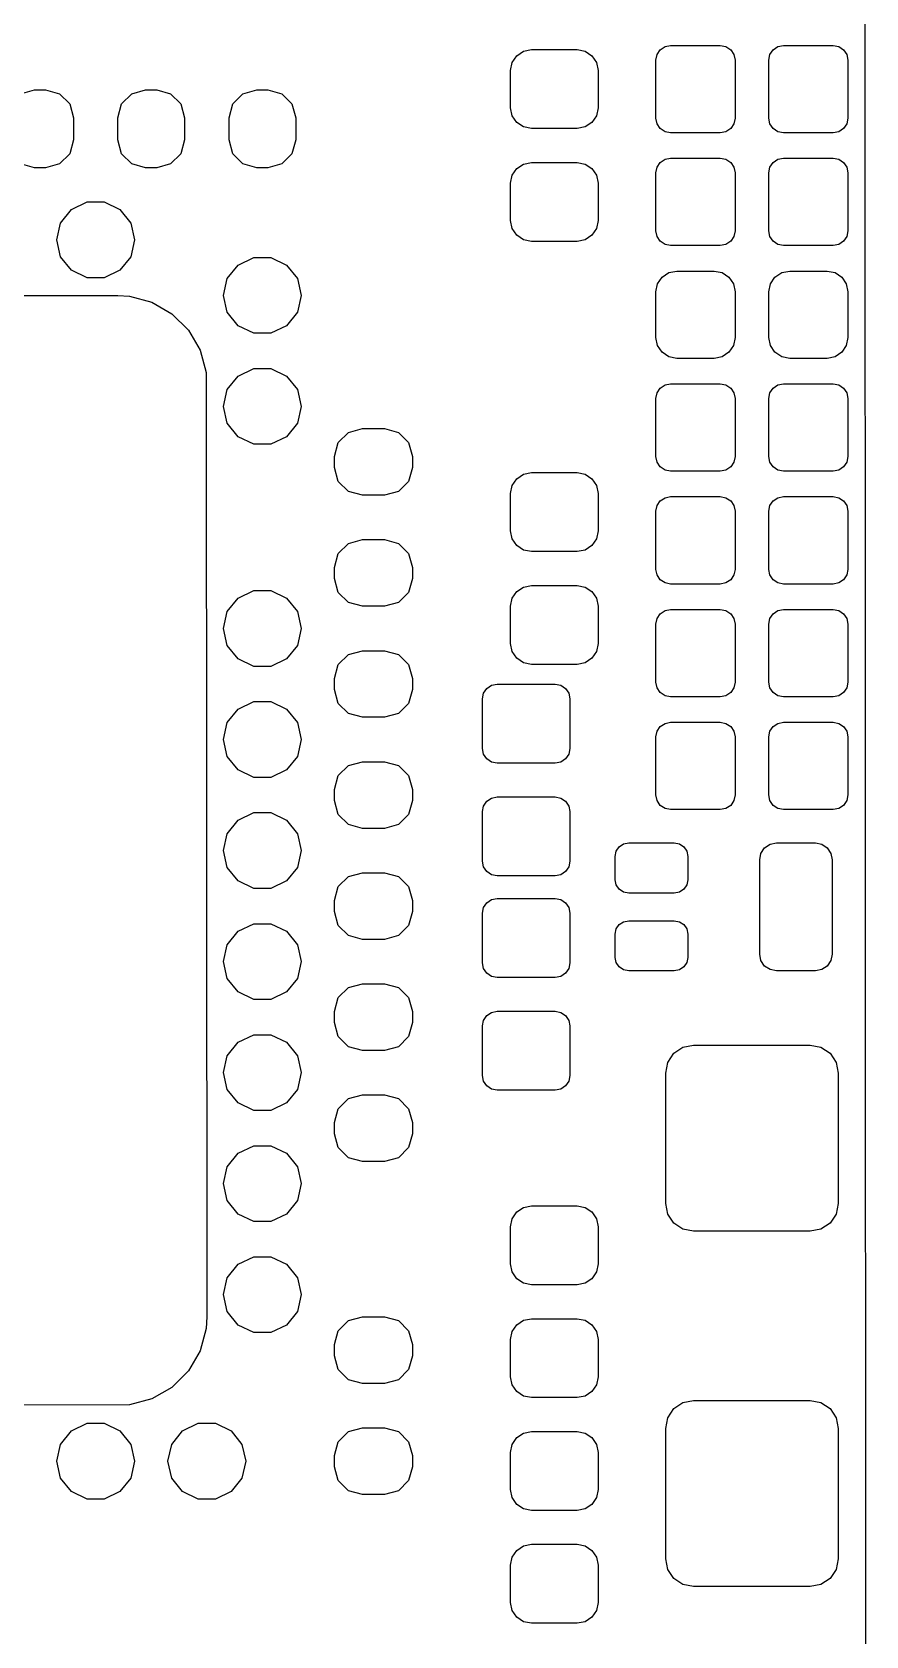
# Model space of a CAD drawing. Extents: x 138 to 258, y -115 to -93.
# Drawn here: x 147.99 to 151.74, y -109.18 to -101.95 of the extents above; entities that cross this region are included whole.
import ezdxf

# ---------------------------------------------------------------- set-up
doc = ezdxf.new("R2010")
doc.units = 0
doc.layers.add('BLACK', color=7, linetype='CONTINUOUS')

msp = doc.modelspace()

# ---------------------------------------------------------------- linework, layer by layer
at = {"layer": 'BLACK', "linetype": 'CONTINUOUS'}
for p, q in [((151.744362, -110.972714), (151.739697, -99.029858)), ((150.173276, -102.059326), (150.203765, -102.038954)), ((150.203765, -102.038954), (150.23973, -102.0318)), ((150.23973, -102.0318), (150.44547, -102.0318)), ((150.44547, -102.0318), (150.481435, -102.038954)), ((150.481435, -102.038954), (150.511924, -102.059326)), ((150.7998, -102.07879), (150.804827, -102.053518)), ((150.804827, -102.053518), (150.819143, -102.032093)), ((150.819143, -102.032093), (150.840568, -102.017777)), ((150.840568, -102.017777), (150.86584, -102.01275)), ((150.86584, -102.01275), (151.08936, -102.01275)), ((151.08936, -102.01275), (151.114632, -102.017777)), ((151.114632, -102.017777), (151.136057, -102.032093)), ((151.136057, -102.032093), (151.150373, -102.053518)), ((151.150373, -102.053518), (151.1554, -102.07879)), ((151.3078, -102.07879), (151.312827, -102.053518)), ((151.312827, -102.053518), (151.327143, -102.032093)), ((151.327143, -102.032093), (151.348568, -102.017777)), ((151.348568, -102.017777), (151.37384, -102.01275)), ((151.37384, -102.01275), (151.59736, -102.01275)), ((151.59736, -102.01275), (151.622632, -102.017777)), ((151.622632, -102.017777), (151.644057, -102.032093)), ((151.644057, -102.032093), (151.658373, -102.053518)), ((151.658373, -102.053518), (151.6634, -102.07879)), ((150.14575, -102.12578), (150.152904, -102.089815)), ((150.14575, -102.29342), (150.14575, -102.12578)), ((150.152904, -102.089815), (150.173276, -102.059326)), ((150.511924, -102.059326), (150.532296, -102.089815)), ((150.532296, -102.089815), (150.53945, -102.12578)), ((150.53945, -102.12578), (150.53945, -102.29342)), ((150.7998, -102.34041), (150.7998, -102.07879)), ((151.1554, -102.07879), (151.1554, -102.34041)), ((151.3078, -102.34041), (151.3078, -102.07879)), ((151.6634, -102.07879), (151.6634, -102.34041)), ((147.9411, -102.230347), (148.0036, -102.2136)), ((148.0036, -102.2136), (148.0536, -102.2136)), ((148.0536, -102.2136), (148.1161, -102.230347)), ((148.1161, -102.230347), (148.161853, -102.2761)), ((148.395347, -102.2761), (148.4411, -102.230347)), ((148.4411, -102.230347), (148.5036, -102.2136)), ((148.5036, -102.2136), (148.5536, -102.2136)), ((148.5536, -102.2136), (148.6161, -102.230347)), ((148.6161, -102.230347), (148.661853, -102.2761)), ((148.895347, -102.2761), (148.9411, -102.230347)), ((148.9411, -102.230347), (149.0036, -102.2136)), ((149.0036, -102.2136), (149.0536, -102.2136)), ((149.0536, -102.2136), (149.1161, -102.230347)), ((149.1161, -102.230347), (149.161853, -102.2761)), ((148.161853, -102.2761), (148.1786, -102.3386)), ((148.1786, -102.3386), (148.1786, -102.4386)), ((148.3786, -102.3386), (148.395347, -102.2761)), ((148.3786, -102.4386), (148.3786, -102.3386)), ((148.661853, -102.2761), (148.6786, -102.3386)), ((148.6786, -102.3386), (148.6786, -102.4386)), ((148.8786, -102.3386), (148.895347, -102.2761)), ((148.8786, -102.4386), (148.8786, -102.3386)), ((149.161853, -102.2761), (149.1786, -102.3386)), ((149.1786, -102.3386), (149.1786, -102.4386)), ((150.152904, -102.329385), (150.14575, -102.29342)), ((150.173276, -102.359874), (150.152904, -102.329385)), ((150.532296, -102.329385), (150.511924, -102.359874)), ((150.53945, -102.29342), (150.532296, -102.329385)), ((150.804827, -102.365682), (150.7998, -102.34041)), ((151.1554, -102.34041), (151.150373, -102.365682)), ((151.312827, -102.365682), (151.3078, -102.34041)), ((151.6634, -102.34041), (151.658373, -102.365682)), ((150.203765, -102.380246), (150.173276, -102.359874)), ((150.23973, -102.3874), (150.203765, -102.380246)), ((150.44547, -102.3874), (150.23973, -102.3874)), ((150.481435, -102.380246), (150.44547, -102.3874)), ((150.511924, -102.359874), (150.481435, -102.380246)), ((150.819143, -102.387107), (150.804827, -102.365682)), ((150.840568, -102.401423), (150.819143, -102.387107)), ((150.86584, -102.40645), (150.840568, -102.401423)), ((151.08936, -102.40645), (150.86584, -102.40645)), ((151.114632, -102.401423), (151.08936, -102.40645)), ((151.136057, -102.387107), (151.114632, -102.401423)), ((151.150373, -102.365682), (151.136057, -102.387107)), ((151.327143, -102.387107), (151.312827, -102.365682)), ((151.348568, -102.401423), (151.327143, -102.387107)), ((151.37384, -102.40645), (151.348568, -102.401423)), ((151.59736, -102.40645), (151.37384, -102.40645)), ((151.622632, -102.401423), (151.59736, -102.40645)), ((151.644057, -102.387107), (151.622632, -102.401423)), ((151.658373, -102.365682), (151.644057, -102.387107)), ((148.1786, -102.4386), (148.161853, -102.5011)), ((148.395347, -102.5011), (148.3786, -102.4386)), ((148.6786, -102.4386), (148.661853, -102.5011)), ((148.895347, -102.5011), (148.8786, -102.4386)), ((149.1786, -102.4386), (149.161853, -102.5011)), ((148.0036, -102.5636), (147.9411, -102.546853)), ((148.1161, -102.546853), (148.0536, -102.5636)), ((148.161853, -102.5011), (148.1161, -102.546853)), ((148.4411, -102.546853), (148.395347, -102.5011)), ((148.5036, -102.5636), (148.4411, -102.546853)), ((148.6161, -102.546853), (148.5536, -102.5636)), ((148.661853, -102.5011), (148.6161, -102.546853)), ((148.9411, -102.546853), (148.895347, -102.5011)), ((149.0036, -102.5636), (148.9411, -102.546853)), ((149.1161, -102.546853), (149.0536, -102.5636)), ((149.161853, -102.5011), (149.1161, -102.546853)), ((150.173276, -102.567326), (150.203765, -102.546954)), ((150.203765, -102.546954), (150.23973, -102.5398)), ((150.23973, -102.5398), (150.44547, -102.5398)), ((150.44547, -102.5398), (150.481435, -102.546954)), ((150.481435, -102.546954), (150.511924, -102.567326)), ((150.804827, -102.561518), (150.819143, -102.540093)), ((150.819143, -102.540093), (150.840568, -102.525777)), ((150.840568, -102.525777), (150.86584, -102.52075)), ((150.86584, -102.52075), (151.08936, -102.52075)), ((151.08936, -102.52075), (151.114632, -102.525777)), ((151.114632, -102.525777), (151.136057, -102.540093)), ((151.136057, -102.540093), (151.150373, -102.561518)), ((151.312827, -102.561518), (151.327143, -102.540093)), ((151.327143, -102.540093), (151.348568, -102.525777)), ((151.348568, -102.525777), (151.37384, -102.52075)), ((151.37384, -102.52075), (151.59736, -102.52075)), ((151.59736, -102.52075), (151.622632, -102.525777)), ((151.622632, -102.525777), (151.644057, -102.540093)), ((151.644057, -102.540093), (151.658373, -102.561518)), ((148.0536, -102.5636), (148.0036, -102.5636)), ((148.5536, -102.5636), (148.5036, -102.5636)), ((149.0536, -102.5636), (149.0036, -102.5636)), ((150.14575, -102.63378), (150.152904, -102.597815)), ((150.152904, -102.597815), (150.173276, -102.567326)), ((150.511924, -102.567326), (150.532296, -102.597815)), ((150.532296, -102.597815), (150.53945, -102.63378)), ((150.7998, -102.58679), (150.804827, -102.561518)), ((150.7998, -102.84841), (150.7998, -102.58679)), ((151.150373, -102.561518), (151.1554, -102.58679)), ((151.1554, -102.58679), (151.1554, -102.84841)), ((151.3078, -102.58679), (151.312827, -102.561518)), ((151.3078, -102.84841), (151.3078, -102.58679)), ((151.658373, -102.561518), (151.6634, -102.58679)), ((151.6634, -102.58679), (151.6634, -102.84841)), ((150.14575, -102.80142), (150.14575, -102.63378)), ((150.53945, -102.63378), (150.53945, -102.80142)), ((148.12093, -102.81267), (148.169489, -102.751779)), ((148.169489, -102.751779), (148.239659, -102.717988)), ((148.239659, -102.717988), (148.317541, -102.717988)), ((148.317541, -102.717988), (148.387711, -102.751779)), ((148.387711, -102.751779), (148.43627, -102.81267)), ((148.1036, -102.8886), (148.12093, -102.81267)), ((148.43627, -102.81267), (148.4536, -102.8886)), ((150.152904, -102.837385), (150.14575, -102.80142)), ((150.173276, -102.867874), (150.152904, -102.837385)), ((150.532296, -102.837385), (150.511924, -102.867874)), ((150.53945, -102.80142), (150.532296, -102.837385)), ((150.804827, -102.873682), (150.7998, -102.84841)), ((151.1554, -102.84841), (151.150373, -102.873682)), ((151.312827, -102.873682), (151.3078, -102.84841)), ((151.6634, -102.84841), (151.658373, -102.873682)), ((148.12093, -102.96453), (148.1036, -102.8886)), ((148.4536, -102.8886), (148.43627, -102.96453)), ((150.203765, -102.888246), (150.173276, -102.867874)), ((150.23973, -102.8954), (150.203765, -102.888246)), ((150.44547, -102.8954), (150.23973, -102.8954)), ((150.481435, -102.888246), (150.44547, -102.8954)), ((150.511924, -102.867874), (150.481435, -102.888246)), ((150.819143, -102.895107), (150.804827, -102.873682)), ((150.840568, -102.909423), (150.819143, -102.895107)), ((150.86584, -102.91445), (150.840568, -102.909423)), ((151.08936, -102.91445), (150.86584, -102.91445)), ((151.114632, -102.909423), (151.08936, -102.91445)), ((151.136057, -102.895107), (151.114632, -102.909423)), ((151.150373, -102.873682), (151.136057, -102.895107)), ((151.327143, -102.895107), (151.312827, -102.873682)), ((151.348568, -102.909423), (151.327143, -102.895107)), ((151.37384, -102.91445), (151.348568, -102.909423)), ((151.59736, -102.91445), (151.37384, -102.91445)), ((151.622632, -102.909423), (151.59736, -102.91445)), ((151.644057, -102.895107), (151.622632, -102.909423)), ((151.658373, -102.873682), (151.644057, -102.895107)), ((148.169489, -103.025421), (148.12093, -102.96453)), ((148.43627, -102.96453), (148.387711, -103.025421)), ((148.919489, -103.001779), (148.989659, -102.967988)), ((148.989659, -102.967988), (149.067541, -102.967988)), ((149.067541, -102.967988), (149.137711, -103.001779)), ((148.239659, -103.059212), (148.169489, -103.025421)), ((148.317541, -103.059212), (148.239659, -103.059212)), ((148.387711, -103.025421), (148.317541, -103.059212)), ((148.8536, -103.1386), (148.87093, -103.06267)), ((148.87093, -103.06267), (148.919489, -103.001779)), ((149.137711, -103.001779), (149.18627, -103.06267)), ((149.18627, -103.06267), (149.2036, -103.1386)), ((150.806954, -103.086765), (150.827326, -103.056276)), ((150.827326, -103.056276), (150.857815, -103.035904)), ((150.857815, -103.035904), (150.89378, -103.02875)), ((150.89378, -103.02875), (151.06142, -103.02875)), ((151.06142, -103.02875), (151.097385, -103.035904)), ((151.097385, -103.035904), (151.127874, -103.056276)), ((151.127874, -103.056276), (151.148246, -103.086765)), ((151.314954, -103.086765), (151.335326, -103.056276)), ((151.335326, -103.056276), (151.365815, -103.035904)), ((151.365815, -103.035904), (151.40178, -103.02875)), ((151.40178, -103.02875), (151.56942, -103.02875)), ((151.56942, -103.02875), (151.605385, -103.035904)), ((151.605385, -103.035904), (151.635874, -103.056276)), ((151.635874, -103.056276), (151.656246, -103.086765)), ((144.12639, -103.142022), (148.3786, -103.1386)), ((148.3786, -103.1386), (148.43081, -103.142022)), ((148.87093, -103.21453), (148.8536, -103.1386)), ((149.2036, -103.1386), (149.18627, -103.21453)), ((150.7998, -103.12273), (150.806954, -103.086765)), ((150.7998, -103.32847), (150.7998, -103.12273)), ((151.148246, -103.086765), (151.1554, -103.12273)), ((151.1554, -103.12273), (151.1554, -103.32847)), ((151.3078, -103.12273), (151.314954, -103.086765)), ((151.3078, -103.32847), (151.3078, -103.12273)), ((151.656246, -103.086765), (151.6634, -103.12273)), ((151.6634, -103.12273), (151.6634, -103.32847)), ((148.43081, -103.142022), (148.531673, -103.169048)), ((148.531673, -103.169048), (148.622105, -103.221259)), ((148.622105, -103.221259), (148.695941, -103.295095)), ((148.919489, -103.275421), (148.87093, -103.21453)), ((148.989659, -103.309212), (148.919489, -103.275421)), ((149.137711, -103.275421), (149.067541, -103.309212)), ((149.18627, -103.21453), (149.137711, -103.275421)), ((148.695941, -103.295095), (148.748152, -103.385527)), ((149.067541, -103.309212), (148.989659, -103.309212)), ((150.806954, -103.364435), (150.7998, -103.32847)), ((151.1554, -103.32847), (151.148246, -103.364435)), ((151.314954, -103.364435), (151.3078, -103.32847)), ((151.6634, -103.32847), (151.656246, -103.364435)), ((148.748152, -103.385527), (148.775178, -103.48639)), ((150.827326, -103.394924), (150.806954, -103.364435)), ((150.857815, -103.415296), (150.827326, -103.394924)), ((150.89378, -103.42245), (150.857815, -103.415296)), ((151.06142, -103.42245), (150.89378, -103.42245)), ((151.097385, -103.415296), (151.06142, -103.42245)), ((151.127874, -103.394924), (151.097385, -103.415296)), ((151.148246, -103.364435), (151.127874, -103.394924)), ((151.335326, -103.394924), (151.314954, -103.364435)), ((151.365815, -103.415296), (151.335326, -103.394924)), ((151.40178, -103.42245), (151.365815, -103.415296)), ((151.56942, -103.42245), (151.40178, -103.42245)), ((151.605385, -103.415296), (151.56942, -103.42245)), ((151.635874, -103.394924), (151.605385, -103.415296)), ((151.656246, -103.364435), (151.635874, -103.394924)), ((148.775178, -103.48639), (148.7786, -107.7386)), ((148.919489, -103.501779), (148.989659, -103.467988)), ((148.989659, -103.467988), (149.067541, -103.467988)), ((149.067541, -103.467988), (149.137711, -103.501779)), ((148.8536, -103.6386), (148.87093, -103.56267)), ((148.87093, -103.56267), (148.919489, -103.501779)), ((149.137711, -103.501779), (149.18627, -103.56267)), ((149.18627, -103.56267), (149.2036, -103.6386)), ((150.804827, -103.577518), (150.819143, -103.556093)), ((150.819143, -103.556093), (150.840568, -103.541777)), ((150.840568, -103.541777), (150.86584, -103.53675)), ((150.86584, -103.53675), (151.08936, -103.53675)), ((151.08936, -103.53675), (151.114632, -103.541777)), ((151.114632, -103.541777), (151.136057, -103.556093)), ((151.136057, -103.556093), (151.150373, -103.577518)), ((151.312827, -103.577518), (151.327143, -103.556093)), ((151.327143, -103.556093), (151.348568, -103.541777)), ((151.348568, -103.541777), (151.37384, -103.53675)), ((151.37384, -103.53675), (151.59736, -103.53675)), ((151.59736, -103.53675), (151.622632, -103.541777)), ((151.622632, -103.541777), (151.644057, -103.556093)), ((151.644057, -103.556093), (151.658373, -103.577518)), ((148.87093, -103.71453), (148.8536, -103.6386)), ((149.2036, -103.6386), (149.18627, -103.71453)), ((150.7998, -103.60279), (150.804827, -103.577518)), ((150.7998, -103.86441), (150.7998, -103.60279)), ((151.150373, -103.577518), (151.1554, -103.60279)), ((151.1554, -103.60279), (151.1554, -103.86441)), ((151.3078, -103.60279), (151.312827, -103.577518)), ((151.3078, -103.86441), (151.3078, -103.60279)), ((151.658373, -103.577518), (151.6634, -103.60279)), ((151.6634, -103.60279), (151.6634, -103.86441)), ((148.919489, -103.775421), (148.87093, -103.71453)), ((149.18627, -103.71453), (149.137711, -103.775421)), ((148.989659, -103.809212), (148.919489, -103.775421)), ((149.137711, -103.775421), (149.067541, -103.809212)), ((149.370347, -103.8011), (149.4161, -103.755347)), ((149.4161, -103.755347), (149.4786, -103.7386)), ((149.4786, -103.7386), (149.5786, -103.7386)), ((149.5786, -103.7386), (149.6411, -103.755347)), ((149.6411, -103.755347), (149.686853, -103.8011)), ((149.067541, -103.809212), (148.989659, -103.809212)), ((149.3536, -103.8636), (149.370347, -103.8011)), ((149.686853, -103.8011), (149.7036, -103.8636)), ((149.3536, -103.9136), (149.3536, -103.8636)), ((149.370347, -103.9761), (149.3536, -103.9136)), ((149.7036, -103.9136), (149.686853, -103.9761)), ((149.7036, -103.8636), (149.7036, -103.9136)), ((150.804827, -103.889682), (150.7998, -103.86441)), ((150.819143, -103.911107), (150.804827, -103.889682)), ((150.840568, -103.925423), (150.819143, -103.911107)), ((150.86584, -103.93045), (150.840568, -103.925423)), ((151.08936, -103.93045), (150.86584, -103.93045)), ((151.114632, -103.925423), (151.08936, -103.93045)), ((151.136057, -103.911107), (151.114632, -103.925423)), ((151.150373, -103.889682), (151.136057, -103.911107)), ((151.1554, -103.86441), (151.150373, -103.889682)), ((151.312827, -103.889682), (151.3078, -103.86441)), ((151.327143, -103.911107), (151.312827, -103.889682)), ((151.348568, -103.925423), (151.327143, -103.911107)), ((151.37384, -103.93045), (151.348568, -103.925423)), ((151.59736, -103.93045), (151.37384, -103.93045)), ((151.622632, -103.925423), (151.59736, -103.93045)), ((151.644057, -103.911107), (151.622632, -103.925423)), ((151.658373, -103.889682), (151.644057, -103.911107)), ((151.6634, -103.86441), (151.658373, -103.889682)), ((149.4161, -104.021853), (149.370347, -103.9761)), ((149.686853, -103.9761), (149.6411, -104.021853)), ((150.14575, -104.03078), (150.152904, -103.994815)), ((150.152904, -103.994815), (150.173276, -103.964326)), ((150.173276, -103.964326), (150.203765, -103.943954)), ((150.203765, -103.943954), (150.23973, -103.9368)), ((150.23973, -103.9368), (150.44547, -103.9368)), ((150.44547, -103.9368), (150.481435, -103.943954)), ((150.481435, -103.943954), (150.511924, -103.964326)), ((150.511924, -103.964326), (150.532296, -103.994815)), ((150.532296, -103.994815), (150.53945, -104.03078)), ((149.4786, -104.0386), (149.4161, -104.021853)), ((149.5786, -104.0386), (149.4786, -104.0386)), ((149.6411, -104.021853), (149.5786, -104.0386)), ((150.14575, -104.19842), (150.14575, -104.03078)), ((150.53945, -104.03078), (150.53945, -104.19842)), ((150.804827, -104.085518), (150.819143, -104.064093)), ((150.819143, -104.064093), (150.840568, -104.049777)), ((150.840568, -104.049777), (150.86584, -104.04475)), ((150.86584, -104.04475), (151.08936, -104.04475)), ((151.08936, -104.04475), (151.114632, -104.049777)), ((151.114632, -104.049777), (151.136057, -104.064093)), ((151.136057, -104.064093), (151.150373, -104.085518)), ((151.312827, -104.085518), (151.327143, -104.064093)), ((151.327143, -104.064093), (151.348568, -104.049777)), ((151.348568, -104.049777), (151.37384, -104.04475)), ((151.37384, -104.04475), (151.59736, -104.04475)), ((151.59736, -104.04475), (151.622632, -104.049777)), ((151.622632, -104.049777), (151.644057, -104.064093)), ((151.644057, -104.064093), (151.658373, -104.085518)), ((150.7998, -104.11079), (150.804827, -104.085518)), ((150.7998, -104.37241), (150.7998, -104.11079)), ((151.150373, -104.085518), (151.1554, -104.11079)), ((151.1554, -104.11079), (151.1554, -104.37241)), ((151.3078, -104.11079), (151.312827, -104.085518)), ((151.3078, -104.37241), (151.3078, -104.11079)), ((151.658373, -104.085518), (151.6634, -104.11079)), ((151.6634, -104.11079), (151.6634, -104.37241)), ((150.152904, -104.234385), (150.14575, -104.19842)), ((150.53945, -104.19842), (150.532296, -104.234385)), ((149.370347, -104.3011), (149.4161, -104.255347)), ((149.4161, -104.255347), (149.4786, -104.2386)), ((149.4786, -104.2386), (149.5786, -104.2386)), ((149.5786, -104.2386), (149.6411, -104.255347)), ((149.6411, -104.255347), (149.686853, -104.3011)), ((150.173276, -104.264874), (150.152904, -104.234385)), ((150.203765, -104.285246), (150.173276, -104.264874)), ((150.23973, -104.2924), (150.203765, -104.285246)), ((150.44547, -104.2924), (150.23973, -104.2924)), ((150.481435, -104.285246), (150.44547, -104.2924)), ((150.511924, -104.264874), (150.481435, -104.285246)), ((150.532296, -104.234385), (150.511924, -104.264874)), ((149.3536, -104.3636), (149.370347, -104.3011)), ((149.3536, -104.4136), (149.3536, -104.3636)), ((149.686853, -104.3011), (149.7036, -104.3636)), ((149.7036, -104.3636), (149.7036, -104.4136)), ((149.370347, -104.4761), (149.3536, -104.4136)), ((149.7036, -104.4136), (149.686853, -104.4761)), ((150.804827, -104.397682), (150.7998, -104.37241)), ((150.819143, -104.419107), (150.804827, -104.397682)), ((150.840568, -104.433423), (150.819143, -104.419107)), ((150.86584, -104.43845), (150.840568, -104.433423)), ((151.08936, -104.43845), (150.86584, -104.43845)), ((151.114632, -104.433423), (151.08936, -104.43845)), ((151.136057, -104.419107), (151.114632, -104.433423)), ((151.150373, -104.397682), (151.136057, -104.419107)), ((151.1554, -104.37241), (151.150373, -104.397682)), ((151.312827, -104.397682), (151.3078, -104.37241)), ((151.327143, -104.419107), (151.312827, -104.397682)), ((151.348568, -104.433423), (151.327143, -104.419107)), ((151.37384, -104.43845), (151.348568, -104.433423)), ((151.59736, -104.43845), (151.37384, -104.43845)), ((151.622632, -104.433423), (151.59736, -104.43845)), ((151.644057, -104.419107), (151.622632, -104.433423)), ((151.658373, -104.397682), (151.644057, -104.419107)), ((151.6634, -104.37241), (151.658373, -104.397682)), ((148.87093, -104.56267), (148.919489, -104.501779)), ((148.919489, -104.501779), (148.989659, -104.467988)), ((148.989659, -104.467988), (149.067541, -104.467988)), ((149.067541, -104.467988), (149.137711, -104.501779)), ((149.137711, -104.501779), (149.18627, -104.56267)), ((149.4161, -104.521853), (149.370347, -104.4761)), ((149.686853, -104.4761), (149.6411, -104.521853)), ((150.14575, -104.53878), (150.152904, -104.502815)), ((150.152904, -104.502815), (150.173276, -104.472326)), ((150.173276, -104.472326), (150.203765, -104.451954)), ((150.203765, -104.451954), (150.23973, -104.4448)), ((150.23973, -104.4448), (150.44547, -104.4448)), ((150.44547, -104.4448), (150.481435, -104.451954)), ((150.481435, -104.451954), (150.511924, -104.472326)), ((150.511924, -104.472326), (150.532296, -104.502815)), ((150.532296, -104.502815), (150.53945, -104.53878)), ((148.8536, -104.6386), (148.87093, -104.56267)), ((149.18627, -104.56267), (149.2036, -104.6386)), ((149.4786, -104.5386), (149.4161, -104.521853)), ((149.5786, -104.5386), (149.4786, -104.5386)), ((149.6411, -104.521853), (149.5786, -104.5386)), ((150.14575, -104.70642), (150.14575, -104.53878)), ((150.53945, -104.53878), (150.53945, -104.70642)), ((150.804827, -104.593518), (150.819143, -104.572093)), ((150.819143, -104.572093), (150.840568, -104.557777)), ((150.840568, -104.557777), (150.86584, -104.55275)), ((150.86584, -104.55275), (151.08936, -104.55275)), ((151.08936, -104.55275), (151.114632, -104.557777)), ((151.114632, -104.557777), (151.136057, -104.572093)), ((151.136057, -104.572093), (151.150373, -104.593518)), ((151.312827, -104.593518), (151.327143, -104.572093)), ((151.327143, -104.572093), (151.348568, -104.557777)), ((151.348568, -104.557777), (151.37384, -104.55275)), ((151.37384, -104.55275), (151.59736, -104.55275)), ((151.59736, -104.55275), (151.622632, -104.557777)), ((151.622632, -104.557777), (151.644057, -104.572093)), ((151.644057, -104.572093), (151.658373, -104.593518)), ((148.87093, -104.71453), (148.8536, -104.6386)), ((149.2036, -104.6386), (149.18627, -104.71453)), ((150.7998, -104.61879), (150.804827, -104.593518)), ((150.7998, -104.88041), (150.7998, -104.61879)), ((151.150373, -104.593518), (151.1554, -104.61879)), ((151.1554, -104.61879), (151.1554, -104.88041)), ((151.3078, -104.61879), (151.312827, -104.593518)), ((151.3078, -104.88041), (151.3078, -104.61879)), ((151.658373, -104.593518), (151.6634, -104.61879)), ((151.6634, -104.61879), (151.6634, -104.88041)), ((148.919489, -104.775421), (148.87093, -104.71453)), ((149.18627, -104.71453), (149.137711, -104.775421)), ((150.152904, -104.742385), (150.14575, -104.70642)), ((150.53945, -104.70642), (150.532296, -104.742385)), ((148.989659, -104.809212), (148.919489, -104.775421)), ((149.137711, -104.775421), (149.067541, -104.809212)), ((149.370347, -104.8011), (149.4161, -104.755347)), ((149.4161, -104.755347), (149.4786, -104.7386)), ((149.4786, -104.7386), (149.5786, -104.7386)), ((149.5786, -104.7386), (149.6411, -104.755347)), ((149.6411, -104.755347), (149.686853, -104.8011)), ((150.173276, -104.772874), (150.152904, -104.742385)), ((150.203765, -104.793246), (150.173276, -104.772874)), ((150.23973, -104.8004), (150.203765, -104.793246)), ((150.481435, -104.793246), (150.44547, -104.8004)), ((150.511924, -104.772874), (150.481435, -104.793246)), ((150.532296, -104.742385), (150.511924, -104.772874)), ((149.067541, -104.809212), (148.989659, -104.809212)), ((149.3536, -104.8636), (149.370347, -104.8011)), ((149.3536, -104.9136), (149.3536, -104.8636)), ((149.686853, -104.8011), (149.7036, -104.8636)), ((149.7036, -104.8636), (149.7036, -104.9136)), ((150.44547, -104.8004), (150.23973, -104.8004)), ((149.370347, -104.9761), (149.3536, -104.9136)), ((149.7036, -104.9136), (149.686853, -104.9761)), ((150.01875, -104.95534), (150.023777, -104.930068)), ((150.023777, -104.930068), (150.038093, -104.908643)), ((150.038093, -104.908643), (150.059518, -104.894327)), ((150.059518, -104.894327), (150.08479, -104.8893)), ((150.08479, -104.8893), (150.34641, -104.8893)), ((150.34641, -104.8893), (150.371682, -104.894327)), ((150.371682, -104.894327), (150.393107, -104.908643)), ((150.393107, -104.908643), (150.407423, -104.930068)), ((150.407423, -104.930068), (150.41245, -104.95534)), ((150.804827, -104.905682), (150.7998, -104.88041)), ((150.819143, -104.927107), (150.804827, -104.905682)), ((150.840568, -104.941423), (150.819143, -104.927107)), ((150.86584, -104.94645), (150.840568, -104.941423)), ((151.114632, -104.941423), (151.08936, -104.94645)), ((151.136057, -104.927107), (151.114632, -104.941423)), ((151.150373, -104.905682), (151.136057, -104.927107)), ((151.1554, -104.88041), (151.150373, -104.905682)), ((151.312827, -104.905682), (151.3078, -104.88041)), ((151.327143, -104.927107), (151.312827, -104.905682)), ((151.348568, -104.941423), (151.327143, -104.927107)), ((151.37384, -104.94645), (151.348568, -104.941423)), ((151.622632, -104.941423), (151.59736, -104.94645)), ((151.644057, -104.927107), (151.622632, -104.941423)), ((151.658373, -104.905682), (151.644057, -104.927107)), ((151.6634, -104.88041), (151.658373, -104.905682)), ((148.87093, -105.06267), (148.919489, -105.001779)), ((148.919489, -105.001779), (148.989659, -104.967988)), ((148.989659, -104.967988), (149.067541, -104.967988)), ((149.067541, -104.967988), (149.137711, -105.001779)), ((149.137711, -105.001779), (149.18627, -105.06267)), ((149.4161, -105.021853), (149.370347, -104.9761)), ((149.686853, -104.9761), (149.6411, -105.021853)), ((150.01875, -105.17886), (150.01875, -104.95534)), ((150.41245, -104.95534), (150.41245, -105.17886)), ((151.08936, -104.94645), (150.86584, -104.94645)), ((151.59736, -104.94645), (151.37384, -104.94645)), ((148.8536, -105.1386), (148.87093, -105.06267)), ((149.18627, -105.06267), (149.2036, -105.1386)), ((149.4786, -105.0386), (149.4161, -105.021853)), ((149.5786, -105.0386), (149.4786, -105.0386)), ((149.6411, -105.021853), (149.5786, -105.0386)), ((150.804827, -105.101518), (150.819143, -105.080093)), ((150.819143, -105.080093), (150.840568, -105.065777)), ((150.840568, -105.065777), (150.86584, -105.06075)), ((150.86584, -105.06075), (151.08936, -105.06075)), ((151.08936, -105.06075), (151.114632, -105.065777)), ((151.114632, -105.065777), (151.136057, -105.080093)), ((151.136057, -105.080093), (151.150373, -105.101518)), ((151.312827, -105.101518), (151.327143, -105.080093)), ((151.327143, -105.080093), (151.348568, -105.065777)), ((151.348568, -105.065777), (151.37384, -105.06075)), ((151.37384, -105.06075), (151.59736, -105.06075)), ((151.59736, -105.06075), (151.622632, -105.065777)), ((151.622632, -105.065777), (151.644057, -105.080093)), ((151.644057, -105.080093), (151.658373, -105.101518)), ((148.87093, -105.21453), (148.8536, -105.1386)), ((149.2036, -105.1386), (149.18627, -105.21453)), ((150.7998, -105.12679), (150.804827, -105.101518)), ((150.7998, -105.38841), (150.7998, -105.12679)), ((151.150373, -105.101518), (151.1554, -105.12679)), ((151.1554, -105.12679), (151.1554, -105.38841)), ((151.3078, -105.12679), (151.312827, -105.101518)), ((151.3078, -105.38841), (151.3078, -105.12679)), ((151.658373, -105.101518), (151.6634, -105.12679)), ((151.6634, -105.12679), (151.6634, -105.38841)), ((148.919489, -105.275421), (148.87093, -105.21453)), ((149.18627, -105.21453), (149.137711, -105.275421)), ((150.023777, -105.204132), (150.01875, -105.17886)), ((150.038093, -105.225557), (150.023777, -105.204132)), ((150.059518, -105.239873), (150.038093, -105.225557)), ((150.393107, -105.225557), (150.371682, -105.239873)), ((150.407423, -105.204132), (150.393107, -105.225557)), ((150.41245, -105.17886), (150.407423, -105.204132)), ((148.989659, -105.309212), (148.919489, -105.275421)), ((149.137711, -105.275421), (149.067541, -105.309212)), ((149.3536, -105.3636), (149.370347, -105.3011)), ((149.370347, -105.3011), (149.4161, -105.255347)), ((149.4161, -105.255347), (149.4786, -105.2386)), ((149.4786, -105.2386), (149.5786, -105.2386)), ((149.5786, -105.2386), (149.6411, -105.255347)), ((149.6411, -105.255347), (149.686853, -105.3011)), ((149.686853, -105.3011), (149.7036, -105.3636)), ((150.08479, -105.2449), (150.059518, -105.239873)), ((150.34641, -105.2449), (150.08479, -105.2449)), ((150.371682, -105.239873), (150.34641, -105.2449)), ((149.067541, -105.309212), (148.989659, -105.309212)), ((149.3536, -105.4136), (149.3536, -105.3636)), ((149.7036, -105.3636), (149.7036, -105.4136)), ((149.370347, -105.4761), (149.3536, -105.4136)), ((149.7036, -105.4136), (149.686853, -105.4761)), ((150.01875, -105.46334), (150.023777, -105.438068)), ((150.023777, -105.438068), (150.038093, -105.416643)), ((150.038093, -105.416643), (150.059518, -105.402327)), ((150.059518, -105.402327), (150.08479, -105.3973)), ((150.08479, -105.3973), (150.34641, -105.3973)), ((150.34641, -105.3973), (150.371682, -105.402327)), ((150.371682, -105.402327), (150.393107, -105.416643)), ((150.393107, -105.416643), (150.407423, -105.438068)), ((150.407423, -105.438068), (150.41245, -105.46334)), ((150.804827, -105.413682), (150.7998, -105.38841)), ((150.819143, -105.435107), (150.804827, -105.413682)), ((150.840568, -105.449423), (150.819143, -105.435107)), ((150.86584, -105.45445), (150.840568, -105.449423)), ((151.114632, -105.449423), (151.08936, -105.45445)), ((151.136057, -105.435107), (151.114632, -105.449423)), ((151.150373, -105.413682), (151.136057, -105.435107)), ((151.1554, -105.38841), (151.150373, -105.413682)), ((151.312827, -105.413682), (151.3078, -105.38841)), ((151.327143, -105.435107), (151.312827, -105.413682)), ((151.348568, -105.449423), (151.327143, -105.435107)), ((151.37384, -105.45445), (151.348568, -105.449423)), ((151.622632, -105.449423), (151.59736, -105.45445)), ((151.644057, -105.435107), (151.622632, -105.449423)), ((151.658373, -105.413682), (151.644057, -105.435107)), ((151.6634, -105.38841), (151.658373, -105.413682)), ((148.87093, -105.56267), (148.919489, -105.501779)), ((148.919489, -105.501779), (148.989659, -105.467988)), ((148.989659, -105.467988), (149.067541, -105.467988)), ((149.067541, -105.467988), (149.137711, -105.501779)), ((149.137711, -105.501779), (149.18627, -105.56267)), ((149.4161, -105.521853), (149.370347, -105.4761)), ((149.4786, -105.5386), (149.4161, -105.521853)), ((149.6411, -105.521853), (149.5786, -105.5386)), ((149.686853, -105.4761), (149.6411, -105.521853)), ((150.01875, -105.68686), (150.01875, -105.46334)), ((150.41245, -105.46334), (150.41245, -105.68686)), ((151.08936, -105.45445), (150.86584, -105.45445)), ((151.59736, -105.45445), (151.37384, -105.45445)), ((148.8536, -105.6386), (148.87093, -105.56267)), ((149.18627, -105.56267), (149.2036, -105.6386)), ((149.5786, -105.5386), (149.4786, -105.5386)), ((148.87093, -105.71453), (148.8536, -105.6386)), ((149.2036, -105.6386), (149.18627, -105.71453)), ((150.6165, -105.6651), (150.621113, -105.641909)), ((150.6165, -105.7701), (150.6165, -105.6651)), ((150.621113, -105.641909), (150.634249, -105.622249)), ((150.634249, -105.622249), (150.653909, -105.609113)), ((150.653909, -105.609113), (150.6771, -105.6045)), ((150.6771, -105.6045), (150.8821, -105.6045)), ((150.8821, -105.6045), (150.905291, -105.609113)), ((150.905291, -105.609113), (150.924951, -105.622249)), ((150.924951, -105.622249), (150.938087, -105.641909)), ((150.938087, -105.641909), (150.9427, -105.6651)), ((150.9427, -105.6651), (150.9427, -105.7701)), ((151.2665, -105.6801), (151.272255, -105.651169)), ((151.272255, -105.651169), (151.288643, -105.626643)), ((151.288643, -105.626643), (151.313169, -105.610255)), ((151.313169, -105.610255), (151.3421, -105.6045)), ((151.3421, -105.6045), (151.5171, -105.6045)), ((151.5171, -105.6045), (151.546031, -105.610255)), ((151.546031, -105.610255), (151.570557, -105.626643)), ((151.570557, -105.626643), (151.586945, -105.651169)), ((151.586945, -105.651169), (151.5927, -105.6801)), ((148.919489, -105.775421), (148.87093, -105.71453)), ((149.18627, -105.71453), (149.137711, -105.775421)), ((149.4161, -105.755347), (149.4786, -105.7386)), ((149.4786, -105.7386), (149.5786, -105.7386)), ((149.5786, -105.7386), (149.6411, -105.755347)), ((150.023777, -105.712132), (150.01875, -105.68686)), ((150.038093, -105.733557), (150.023777, -105.712132)), ((150.059518, -105.747873), (150.038093, -105.733557)), ((150.393107, -105.733557), (150.371682, -105.747873)), ((150.407423, -105.712132), (150.393107, -105.733557)), ((150.41245, -105.68686), (150.407423, -105.712132)), ((151.2665, -106.1051), (151.2665, -105.6801)), ((151.5927, -105.6801), (151.5927, -106.1051)), ((148.989659, -105.809212), (148.919489, -105.775421)), ((149.067541, -105.809212), (148.989659, -105.809212)), ((149.137711, -105.775421), (149.067541, -105.809212)), ((149.3536, -105.8636), (149.370347, -105.8011)), ((149.370347, -105.8011), (149.4161, -105.755347)), ((149.6411, -105.755347), (149.686853, -105.8011)), ((149.686853, -105.8011), (149.7036, -105.8636)), ((150.08479, -105.7529), (150.059518, -105.747873)), ((150.34641, -105.7529), (150.08479, -105.7529)), ((150.371682, -105.747873), (150.34641, -105.7529)), ((150.621113, -105.793291), (150.6165, -105.7701)), ((150.634249, -105.812951), (150.621113, -105.793291)), ((150.938087, -105.793291), (150.924951, -105.812951)), ((150.9427, -105.7701), (150.938087, -105.793291)), ((149.3536, -105.9136), (149.3536, -105.8636)), ((149.7036, -105.8636), (149.7036, -105.9136)), ((150.023777, -105.895268), (150.038093, -105.873843)), ((150.038093, -105.873843), (150.059518, -105.859527)), ((150.059518, -105.859527), (150.08479, -105.8545)), ((150.08479, -105.8545), (150.34641, -105.8545)), ((150.34641, -105.8545), (150.371682, -105.859527)), ((150.371682, -105.859527), (150.393107, -105.873843)), ((150.393107, -105.873843), (150.407423, -105.895268)), ((150.653909, -105.826087), (150.634249, -105.812951)), ((150.6771, -105.8307), (150.653909, -105.826087)), ((150.8821, -105.8307), (150.6771, -105.8307)), ((150.905291, -105.826087), (150.8821, -105.8307)), ((150.924951, -105.812951), (150.905291, -105.826087)), ((149.370347, -105.9761), (149.3536, -105.9136)), ((149.7036, -105.9136), (149.686853, -105.9761)), ((150.01875, -105.92054), (150.023777, -105.895268)), ((150.01875, -106.14406), (150.01875, -105.92054)), ((150.407423, -105.895268), (150.41245, -105.92054)), ((150.41245, -105.92054), (150.41245, -106.14406)), ((150.653909, -105.959113), (150.6771, -105.9545)), ((150.6771, -105.9545), (150.8821, -105.9545)), ((150.8821, -105.9545), (150.905291, -105.959113)), ((148.87093, -106.06267), (148.919489, -106.001779)), ((148.919489, -106.001779), (148.989659, -105.967988)), ((148.989659, -105.967988), (149.067541, -105.967988)), ((149.067541, -105.967988), (149.137711, -106.001779)), ((149.137711, -106.001779), (149.18627, -106.06267)), ((149.4161, -106.021853), (149.370347, -105.9761)), ((149.4786, -106.0386), (149.4161, -106.021853)), ((149.6411, -106.021853), (149.5786, -106.0386)), ((149.686853, -105.9761), (149.6411, -106.021853)), ((150.6165, -106.0151), (150.621113, -105.991909)), ((150.6165, -106.1201), (150.6165, -106.0151)), ((150.621113, -105.991909), (150.634249, -105.972249)), ((150.634249, -105.972249), (150.653909, -105.959113)), ((150.905291, -105.959113), (150.924951, -105.972249)), ((150.924951, -105.972249), (150.938087, -105.991909)), ((150.938087, -105.991909), (150.9427, -106.0151)), ((150.9427, -106.0151), (150.9427, -106.1201)), ((148.8536, -106.1386), (148.87093, -106.06267)), ((149.18627, -106.06267), (149.2036, -106.1386)), ((149.5786, -106.0386), (149.4786, -106.0386)), ((148.87093, -106.21453), (148.8536, -106.1386)), ((149.2036, -106.1386), (149.18627, -106.21453)), ((150.023777, -106.169332), (150.01875, -106.14406)), ((150.038093, -106.190757), (150.023777, -106.169332)), ((150.407423, -106.169332), (150.393107, -106.190757)), ((150.41245, -106.14406), (150.407423, -106.169332)), ((150.621113, -106.143291), (150.6165, -106.1201)), ((150.634249, -106.162951), (150.621113, -106.143291)), ((150.653909, -106.176087), (150.634249, -106.162951)), ((150.924951, -106.162951), (150.905291, -106.176087)), ((150.938087, -106.143291), (150.924951, -106.162951)), ((150.9427, -106.1201), (150.938087, -106.143291)), ((151.272255, -106.134031), (151.2665, -106.1051)), ((151.288643, -106.158557), (151.272255, -106.134031)), ((151.313169, -106.174945), (151.288643, -106.158557)), ((151.570557, -106.158557), (151.546031, -106.174945)), ((151.586945, -106.134031), (151.570557, -106.158557)), ((151.5927, -106.1051), (151.586945, -106.134031)), ((148.919489, -106.275421), (148.87093, -106.21453)), ((149.18627, -106.21453), (149.137711, -106.275421)), ((149.4161, -106.255347), (149.4786, -106.2386)), ((149.4786, -106.2386), (149.5786, -106.2386)), ((149.5786, -106.2386), (149.6411, -106.255347)), ((150.059518, -106.205073), (150.038093, -106.190757)), ((150.08479, -106.2101), (150.059518, -106.205073)), ((150.34641, -106.2101), (150.08479, -106.2101)), ((150.371682, -106.205073), (150.34641, -106.2101)), ((150.393107, -106.190757), (150.371682, -106.205073)), ((150.6771, -106.1807), (150.653909, -106.176087)), ((150.8821, -106.1807), (150.6771, -106.1807)), ((150.905291, -106.176087), (150.8821, -106.1807)), ((151.3421, -106.1807), (151.313169, -106.174945)), ((151.5171, -106.1807), (151.3421, -106.1807)), ((151.546031, -106.174945), (151.5171, -106.1807)), ((148.989659, -106.309212), (148.919489, -106.275421)), ((149.067541, -106.309212), (148.989659, -106.309212)), ((149.137711, -106.275421), (149.067541, -106.309212)), ((149.3536, -106.3636), (149.370347, -106.3011)), ((149.370347, -106.3011), (149.4161, -106.255347)), ((149.6411, -106.255347), (149.686853, -106.3011)), ((149.686853, -106.3011), (149.7036, -106.3636)), ((149.3536, -106.4136), (149.3536, -106.3636)), ((149.7036, -106.3636), (149.7036, -106.4136)), ((150.023777, -106.403268), (150.038093, -106.381843)), ((150.038093, -106.381843), (150.059518, -106.367527)), ((150.059518, -106.367527), (150.08479, -106.3625)), ((150.08479, -106.3625), (150.34641, -106.3625)), ((150.34641, -106.3625), (150.371682, -106.367527)), ((150.371682, -106.367527), (150.393107, -106.381843)), ((150.393107, -106.381843), (150.407423, -106.403268)), ((149.370347, -106.4761), (149.3536, -106.4136)), ((149.7036, -106.4136), (149.686853, -106.4761)), ((150.01875, -106.42854), (150.023777, -106.403268)), ((150.01875, -106.65206), (150.01875, -106.42854)), ((150.407423, -106.403268), (150.41245, -106.42854)), ((150.41245, -106.42854), (150.41245, -106.65206)), ((148.87093, -106.56267), (148.919489, -106.501779)), ((148.919489, -106.501779), (148.989659, -106.467988)), ((148.989659, -106.467988), (149.067541, -106.467988)), ((149.067541, -106.467988), (149.137711, -106.501779)), ((149.137711, -106.501779), (149.18627, -106.56267)), ((149.4161, -106.521853), (149.370347, -106.4761)), ((149.4786, -106.5386), (149.4161, -106.521853)), ((149.6411, -106.521853), (149.5786, -106.5386)), ((149.686853, -106.4761), (149.6411, -106.521853)), ((150.880287, -106.551787), (150.921035, -106.524561)), ((150.921035, -106.524561), (150.9691, -106.515)), ((150.9691, -106.515), (151.4941, -106.515)), ((151.4941, -106.515), (151.542165, -106.524561)), ((151.542165, -106.524561), (151.582913, -106.551787)), ((148.8536, -106.6386), (148.87093, -106.56267)), ((149.18627, -106.56267), (149.2036, -106.6386)), ((149.5786, -106.5386), (149.4786, -106.5386)), ((150.8435, -106.6406), (150.853061, -106.592535)), ((150.853061, -106.592535), (150.880287, -106.551787)), ((151.582913, -106.551787), (151.610139, -106.592535)), ((151.610139, -106.592535), (151.6197, -106.6406)), ((148.87093, -106.71453), (148.8536, -106.6386)), ((149.2036, -106.6386), (149.18627, -106.71453)), ((150.023777, -106.677332), (150.01875, -106.65206)), ((150.038093, -106.698757), (150.023777, -106.677332)), ((150.407423, -106.677332), (150.393107, -106.698757)), ((150.41245, -106.65206), (150.407423, -106.677332)), ((150.8435, -107.2276), (150.8435, -106.6406)), ((151.6197, -106.6406), (151.6197, -107.2276)), ((148.919489, -106.775421), (148.87093, -106.71453)), ((149.18627, -106.71453), (149.137711, -106.775421)), ((149.4161, -106.755347), (149.4786, -106.7386)), ((149.4786, -106.7386), (149.5786, -106.7386)), ((149.5786, -106.7386), (149.6411, -106.755347)), ((150.059518, -106.713073), (150.038093, -106.698757)), ((150.08479, -106.7181), (150.059518, -106.713073)), ((150.34641, -106.7181), (150.08479, -106.7181)), ((150.371682, -106.713073), (150.34641, -106.7181)), ((150.393107, -106.698757), (150.371682, -106.713073)), ((148.989659, -106.809212), (148.919489, -106.775421)), ((149.067541, -106.809212), (148.989659, -106.809212)), ((149.137711, -106.775421), (149.067541, -106.809212)), ((149.3536, -106.8636), (149.370347, -106.8011)), ((149.370347, -106.8011), (149.4161, -106.755347)), ((149.6411, -106.755347), (149.686853, -106.8011)), ((149.686853, -106.8011), (149.7036, -106.8636)), ((149.3536, -106.9136), (149.3536, -106.8636)), ((149.7036, -106.8636), (149.7036, -106.9136)), ((149.370347, -106.9761), (149.3536, -106.9136)), ((149.7036, -106.9136), (149.686853, -106.9761)), ((148.87093, -107.06267), (148.919489, -107.001779)), ((148.919489, -107.001779), (148.989659, -106.967988)), ((148.989659, -106.967988), (149.067541, -106.967988)), ((149.067541, -106.967988), (149.137711, -107.001779)), ((149.137711, -107.001779), (149.18627, -107.06267)), ((149.4161, -107.021853), (149.370347, -106.9761)), ((149.4786, -107.0386), (149.4161, -107.021853)), ((149.5786, -107.0386), (149.4786, -107.0386)), ((149.6411, -107.021853), (149.5786, -107.0386)), ((149.686853, -106.9761), (149.6411, -107.021853)), ((148.8536, -107.1386), (148.87093, -107.06267)), ((149.18627, -107.06267), (149.2036, -107.1386)), ((148.87093, -107.21453), (148.8536, -107.1386)), ((149.2036, -107.1386), (149.18627, -107.21453)), ((148.919489, -107.275421), (148.87093, -107.21453)), ((149.18627, -107.21453), (149.137711, -107.275421)), ((150.173276, -107.266326), (150.203765, -107.245954)), ((150.203765, -107.245954), (150.23973, -107.2388)), ((150.23973, -107.2388), (150.44547, -107.2388)), ((150.44547, -107.2388), (150.481435, -107.245954)), ((150.481435, -107.245954), (150.511924, -107.266326)), ((150.853061, -107.275665), (150.8435, -107.2276)), ((151.6197, -107.2276), (151.610139, -107.275665)), ((148.989659, -107.309212), (148.919489, -107.275421)), ((149.067541, -107.309212), (148.989659, -107.309212)), ((149.137711, -107.275421), (149.067541, -107.309212)), ((150.14575, -107.33278), (150.152904, -107.296815)), ((150.152904, -107.296815), (150.173276, -107.266326)), ((150.511924, -107.266326), (150.532296, -107.296815)), ((150.532296, -107.296815), (150.53945, -107.33278)), ((150.880287, -107.316413), (150.853061, -107.275665)), ((150.921035, -107.343639), (150.880287, -107.316413)), ((151.582913, -107.316413), (151.542165, -107.343639)), ((151.610139, -107.275665), (151.582913, -107.316413)), ((150.14575, -107.50042), (150.14575, -107.33278)), ((150.53945, -107.33278), (150.53945, -107.50042)), ((150.9691, -107.3532), (150.921035, -107.343639)), ((151.4941, -107.3532), (150.9691, -107.3532)), ((151.542165, -107.343639), (151.4941, -107.3532)), ((148.919489, -107.501779), (148.989659, -107.467988)), ((148.989659, -107.467988), (149.067541, -107.467988)), ((149.067541, -107.467988), (149.137711, -107.501779)), ((148.87093, -107.56267), (148.919489, -107.501779)), ((149.137711, -107.501779), (149.18627, -107.56267)), ((150.152904, -107.536385), (150.14575, -107.50042)), ((150.173276, -107.566874), (150.152904, -107.536385)), ((150.532296, -107.536385), (150.511924, -107.566874)), ((150.53945, -107.50042), (150.532296, -107.536385)), ((148.8536, -107.6386), (148.87093, -107.56267)), ((149.18627, -107.56267), (149.2036, -107.6386)), ((150.203765, -107.587246), (150.173276, -107.566874)), ((150.23973, -107.5944), (150.203765, -107.587246)), ((150.44547, -107.5944), (150.23973, -107.5944)), ((150.481435, -107.587246), (150.44547, -107.5944)), ((150.511924, -107.566874), (150.481435, -107.587246)), ((148.87093, -107.71453), (148.8536, -107.6386)), ((149.2036, -107.6386), (149.18627, -107.71453)), ((148.7786, -107.7386), (148.775178, -107.79081)), ((148.919489, -107.775421), (148.87093, -107.71453)), ((149.18627, -107.71453), (149.137711, -107.775421)), ((149.370347, -107.8011), (149.4161, -107.755347)), ((149.4161, -107.755347), (149.4786, -107.7386)), ((149.4786, -107.7386), (149.5786, -107.7386)), ((149.5786, -107.7386), (149.6411, -107.755347)), ((149.6411, -107.755347), (149.686853, -107.8011)), ((150.173276, -107.774326), (150.203765, -107.753954)), ((150.203765, -107.753954), (150.23973, -107.7468)), ((150.23973, -107.7468), (150.44547, -107.7468)), ((150.44547, -107.7468), (150.481435, -107.753954)), ((150.481435, -107.753954), (150.511924, -107.774326)), ((148.775178, -107.79081), (148.748152, -107.891673)), ((148.989659, -107.809212), (148.919489, -107.775421)), ((149.067541, -107.809212), (148.989659, -107.809212)), ((149.137711, -107.775421), (149.067541, -107.809212)), ((149.3536, -107.8636), (149.370347, -107.8011)), ((149.686853, -107.8011), (149.7036, -107.8636)), ((150.14575, -107.84078), (150.152904, -107.804815)), ((150.152904, -107.804815), (150.173276, -107.774326)), ((150.511924, -107.774326), (150.532296, -107.804815)), ((150.532296, -107.804815), (150.53945, -107.84078)), ((148.748152, -107.891673), (148.695941, -107.982105)), ((149.3536, -107.9136), (149.3536, -107.8636)), ((149.7036, -107.8636), (149.7036, -107.9136)), ((150.14575, -108.00842), (150.14575, -107.84078)), ((150.53945, -107.84078), (150.53945, -108.00842)), ((149.370347, -107.9761), (149.3536, -107.9136)), ((149.4161, -108.021853), (149.370347, -107.9761)), ((149.686853, -107.9761), (149.6411, -108.021853)), ((149.7036, -107.9136), (149.686853, -107.9761)), ((148.695941, -107.982105), (148.622105, -108.055941)), ((149.4786, -108.0386), (149.4161, -108.021853)), ((149.5786, -108.0386), (149.4786, -108.0386)), ((149.6411, -108.021853), (149.5786, -108.0386)), ((150.152904, -108.044385), (150.14575, -108.00842)), ((150.173276, -108.074874), (150.152904, -108.044385)), ((150.532296, -108.044385), (150.511924, -108.074874)), ((150.53945, -108.00842), (150.532296, -108.044385)), ((148.531673, -108.108152), (148.43081, -108.135178)), ((148.622105, -108.055941), (148.531673, -108.108152)), ((150.203765, -108.095246), (150.173276, -108.074874)), ((150.23973, -108.1024), (150.203765, -108.095246)), ((150.44547, -108.1024), (150.23973, -108.1024)), ((150.481435, -108.095246), (150.44547, -108.1024)), ((150.511924, -108.074874), (150.481435, -108.095246)), ((150.921035, -108.124561), (150.9691, -108.115)), ((150.9691, -108.115), (151.4941, -108.115)), ((151.4941, -108.115), (151.542165, -108.124561)), ((148.43081, -108.135178), (144.1786, -108.1386)), ((150.8435, -108.2406), (150.853061, -108.192535)), ((150.853061, -108.192535), (150.880287, -108.151787)), ((150.880287, -108.151787), (150.921035, -108.124561)), ((151.542165, -108.124561), (151.582913, -108.151787)), ((151.582913, -108.151787), (151.610139, -108.192535)), ((151.610139, -108.192535), (151.6197, -108.2406)), ((148.12093, -108.31267), (148.169489, -108.251779)), ((148.169489, -108.251779), (148.239659, -108.217988)), ((148.239659, -108.217988), (148.317541, -108.217988)), ((148.317541, -108.217988), (148.387711, -108.251779)), ((148.387711, -108.251779), (148.43627, -108.31267)), ((148.62093, -108.31267), (148.669489, -108.251779)), ((148.669489, -108.251779), (148.739659, -108.217988)), ((148.739659, -108.217988), (148.817541, -108.217988)), ((148.817541, -108.217988), (148.887711, -108.251779)), ((148.887711, -108.251779), (148.93627, -108.31267)), ((149.370347, -108.3011), (149.4161, -108.255347)), ((149.4161, -108.255347), (149.4786, -108.2386)), ((149.4786, -108.2386), (149.5786, -108.2386)), ((149.5786, -108.2386), (149.6411, -108.255347)), ((149.6411, -108.255347), (149.686853, -108.3011)), ((150.173276, -108.282326), (150.203765, -108.261954)), ((150.203765, -108.261954), (150.23973, -108.2548)), ((150.23973, -108.2548), (150.44547, -108.2548)), ((150.44547, -108.2548), (150.481435, -108.261954)), ((150.481435, -108.261954), (150.511924, -108.282326)), ((150.8435, -108.8276), (150.8435, -108.2406)), ((151.6197, -108.2406), (151.6197, -108.8276)), ((148.1036, -108.3886), (148.12093, -108.31267)), ((148.43627, -108.31267), (148.4536, -108.3886)), ((148.6036, -108.3886), (148.62093, -108.31267)), ((148.93627, -108.31267), (148.9536, -108.3886)), ((149.3536, -108.3636), (149.370347, -108.3011)), ((149.686853, -108.3011), (149.7036, -108.3636)), ((150.14575, -108.34878), (150.152904, -108.312815)), ((150.152904, -108.312815), (150.173276, -108.282326)), ((150.511924, -108.282326), (150.532296, -108.312815)), ((150.532296, -108.312815), (150.53945, -108.34878)), ((148.12093, -108.46453), (148.1036, -108.3886)), ((148.4536, -108.3886), (148.43627, -108.46453)), ((148.62093, -108.46453), (148.6036, -108.3886)), ((148.9536, -108.3886), (148.93627, -108.46453)), ((149.3536, -108.4136), (149.3536, -108.3636)), ((149.7036, -108.3636), (149.7036, -108.4136)), ((150.14575, -108.51642), (150.14575, -108.34878)), ((150.53945, -108.34878), (150.53945, -108.51642)), ((148.169489, -108.525421), (148.12093, -108.46453)), ((148.43627, -108.46453), (148.387711, -108.525421)), ((148.669489, -108.525421), (148.62093, -108.46453)), ((148.93627, -108.46453), (148.887711, -108.525421)), ((149.370347, -108.4761), (149.3536, -108.4136)), ((149.4161, -108.521853), (149.370347, -108.4761)), ((149.686853, -108.4761), (149.6411, -108.521853)), ((149.7036, -108.4136), (149.686853, -108.4761)), ((148.239659, -108.559212), (148.169489, -108.525421)), ((148.387711, -108.525421), (148.317541, -108.559212)), ((148.739659, -108.559212), (148.669489, -108.525421)), ((148.887711, -108.525421), (148.817541, -108.559212)), ((149.4786, -108.5386), (149.4161, -108.521853)), ((149.5786, -108.5386), (149.4786, -108.5386)), ((149.6411, -108.521853), (149.5786, -108.5386)), ((150.152904, -108.552385), (150.14575, -108.51642)), ((150.173276, -108.582874), (150.152904, -108.552385)), ((150.532296, -108.552385), (150.511924, -108.582874)), ((150.53945, -108.51642), (150.532296, -108.552385)), ((148.317541, -108.559212), (148.239659, -108.559212)), ((148.817541, -108.559212), (148.739659, -108.559212)), ((150.203765, -108.603246), (150.173276, -108.582874)), ((150.23973, -108.6104), (150.203765, -108.603246)), ((150.44547, -108.6104), (150.23973, -108.6104)), ((150.481435, -108.603246), (150.44547, -108.6104)), ((150.511924, -108.582874), (150.481435, -108.603246)), ((150.173276, -108.790326), (150.203765, -108.769954)), ((150.203765, -108.769954), (150.23973, -108.7628)), ((150.23973, -108.7628), (150.44547, -108.7628)), ((150.44547, -108.7628), (150.481435, -108.769954)), ((150.481435, -108.769954), (150.511924, -108.790326)), ((150.14575, -108.85678), (150.152904, -108.820815)), ((150.152904, -108.820815), (150.173276, -108.790326)), ((150.511924, -108.790326), (150.532296, -108.820815)), ((150.532296, -108.820815), (150.53945, -108.85678)), ((150.853061, -108.875665), (150.8435, -108.8276)), ((151.6197, -108.8276), (151.610139, -108.875665)), ((150.14575, -109.02442), (150.14575, -108.85678)), ((150.53945, -108.85678), (150.53945, -109.02442)), ((150.880287, -108.916413), (150.853061, -108.875665)), ((150.921035, -108.943639), (150.880287, -108.916413)), ((151.582913, -108.916413), (151.542165, -108.943639)), ((151.610139, -108.875665), (151.582913, -108.916413)), ((150.9691, -108.9532), (150.921035, -108.943639)), ((151.4941, -108.9532), (150.9691, -108.9532)), ((151.542165, -108.943639), (151.4941, -108.9532)), ((150.152904, -109.060385), (150.14575, -109.02442)), ((150.173276, -109.090874), (150.152904, -109.060385)), ((150.532296, -109.060385), (150.511924, -109.090874)), ((150.53945, -109.02442), (150.532296, -109.060385)), ((150.203765, -109.111246), (150.173276, -109.090874)), ((150.23973, -109.1184), (150.203765, -109.111246)), ((150.44547, -109.1184), (150.23973, -109.1184)), ((150.481435, -109.111246), (150.44547, -109.1184)), ((150.511924, -109.090874), (150.481435, -109.111246))]:
    msp.add_line(p, q, dxfattribs=at)

doc.saveas('drawing.dxf')
